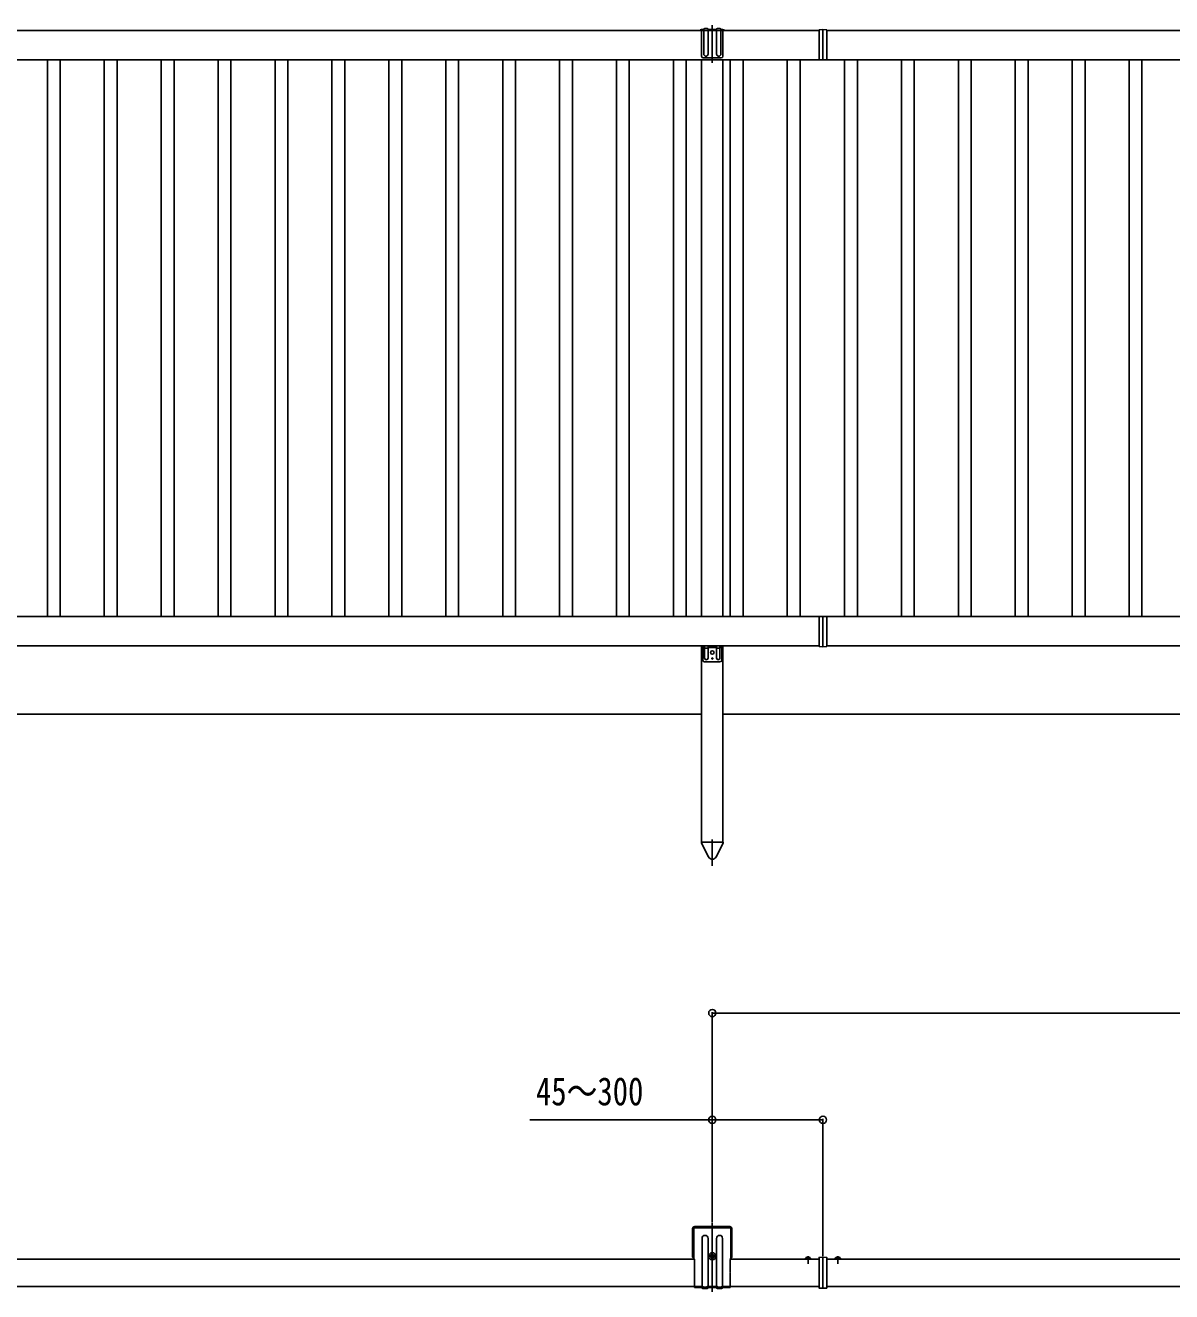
# Model space of a CAD drawing. Units: millimetres, scale not verified. Extents: x -4205 to 4205, y -2970 to 2970.
# Drawn here: x -400 to 941, y 164 to 1646 of the extents above; entities that cross this region are included whole.
import ezdxf
from ezdxf.enums import TextEntityAlignment as Align

# ---------------------------------------------------------------- set-up
doc = ezdxf.new("R2010")
doc.units = ezdxf.units.MM
doc.header["$LTSCALE"] = 12
doc.layers.add('0-3_YKK_A1', color=4, linetype='Continuous')
doc.layers.add('0-4_YKK_D', color=6, linetype='Continuous')
doc.styles.add('ＭＳ ゴシック', font='')
doc.styles.get('ＭＳ ゴシック').set_extended_font_data('MS Gothic')

msp = doc.modelspace()

# ---------------------------------------------------------------- linework, layer by layer
at = {"layer": '0-3_YKK_A1'}
for p, q in [((403.52, 1602.42), (403.52, 1646.2)), ((-1460.98, 1640), (528.52, 1640)), ((393.52, 1641.5), (391.02, 1641.5)), ((391.02, 1641.5), (391.02, 1610)), ((393.52, 1612.49), (393.52, 1641.5)), ((394.52, 1642.5), (397.52, 1642.5)), ((408.52, 1641.5), (398.52, 1641.5)), ((398.52, 1641.5), (398.52, 1612.49)), ((408.52, 1612.49), (408.52, 1641.5)), ((412.52, 1642.5), (409.52, 1642.5)), ((416.02, 1641.5), (413.52, 1641.5)), ((413.52, 1641.5), (413.52, 1612.49)), ((416.02, 1641.5), (416.02, 1610)), ((528.52, 1639.93), (528.52, 1640.73)), ((528.52, 1606.7), (528.52, 1639.93)), ((528.71, 1640.93), (533.02, 1641.2)), ((533.02, 1641.2), (533.02, 1640.2)), ((537.33, 1640.93), (533.02, 1641.2)), ((533.02, 1606.7), (533.02, 1640.2)), ((537.52, 1639.93), (537.52, 1640.73)), ((537.52, 1640), (2527.02, 1640)), ((537.52, 1606.7), (537.52, 1639.93)), ((-1460.98, 1606), (528.52, 1606)), ((-374.58, 1606), (-374.58, 954)), ((-374.58, 1606), (-359.58, 1606)), ((-359.58, 1606), (-359.58, 954)), ((-307.98, 1606), (-307.98, 954)), ((-307.98, 1606), (-292.98, 1606)), ((-292.98, 1606), (-292.98, 954)), ((-241.38, 1606), (-241.38, 954)), ((-241.38, 1606), (-226.38, 1606)), ((-226.38, 1606), (-226.38, 954)), ((-174.78, 1606), (-174.78, 954)), ((-174.78, 1606), (-159.78, 1606)), ((-159.78, 1606), (-159.78, 954)), ((-108.18, 1606), (-108.18, 954)), ((-108.18, 1606), (-93.18, 1606)), ((-93.18, 1606), (-93.18, 954)), ((-41.58, 1606), (-41.58, 954)), ((-41.58, 1606), (-26.58, 1606)), ((-26.58, 1606), (-26.58, 954)), ((25.02, 1606), (25.02, 954)), ((25.02, 1606), (40.02, 1606)), ((40.02, 1606), (40.02, 954)), ((91.62, 1606), (91.62, 954)), ((91.62, 1606), (106.62, 1606)), ((106.62, 1606), (106.62, 954)), ((158.22, 1606), (158.22, 954)), ((158.22, 1606), (173.22, 1606)), ((173.22, 1606), (173.22, 954)), ((224.82, 1606), (224.82, 954)), ((224.82, 1606), (239.82, 1606)), ((239.82, 1606), (239.82, 954)), ((291.42, 1606), (291.42, 954)), ((291.42, 1606), (306.42, 1606)), ((306.42, 1606), (306.42, 954)), ((358.02, 1606), (358.02, 954)), ((358.02, 1606), (373.02, 1606)), ((373.02, 1606), (373.02, 954)), ((391.02, 954), (391.02, 1606)), ((393.02, 1608), (414.02, 1608)), ((416.02, 954), (416.02, 1606)), ((424.62, 1606), (424.62, 954)), ((424.62, 1606), (439.62, 1606)), ((439.62, 1606), (439.62, 954)), ((491.22, 1606), (491.22, 954)), ((491.22, 1606), (506.22, 1606)), ((506.22, 1606), (506.22, 954)), ((528.52, 1605.9), (528.52, 1606.7)), ((533.02, 1605.7), (529.08, 1605.7)), ((533.02, 1606.7), (533.02, 1605.7)), ((533.02, 1605.7), (536.96, 1605.7)), ((537.52, 1605.9), (537.52, 1606.7)), ((537.52, 1606), (2527.02, 1606)), ((558.32, 1606), (558.32, 954)), ((558.32, 1606), (573.32, 1606)), ((573.32, 1606), (573.32, 954)), ((624.92, 1606), (624.92, 954)), ((624.92, 1606), (639.92, 1606)), ((639.92, 1606), (639.92, 954)), ((691.52, 1606), (691.52, 954)), ((691.52, 1606), (706.52, 1606)), ((706.52, 1606), (706.52, 954)), ((758.12, 1606), (758.12, 954)), ((758.12, 1606), (773.12, 1606)), ((773.12, 1606), (773.12, 954)), ((824.72, 1606), (824.72, 954)), ((824.72, 1606), (839.72, 1606)), ((839.72, 1606), (839.72, 954)), ((891.32, 1606), (891.32, 954)), ((891.32, 1606), (906.32, 1606)), ((906.32, 1606), (906.32, 954)), ((-1460.98, 954), (528.52, 954)), ((-374.58, 954), (-359.58, 954)), ((-307.98, 954), (-292.98, 954)), ((-241.38, 954), (-226.38, 954)), ((-174.78, 954), (-159.78, 954)), ((-108.18, 954), (-93.18, 954)), ((-41.58, 954), (-26.58, 954)), ((25.02, 954), (40.02, 954)), ((91.62, 954), (106.62, 954)), ((158.22, 954), (173.22, 954)), ((224.82, 954), (239.82, 954)), ((291.42, 954), (306.42, 954)), ((358.02, 954), (373.02, 954)), ((424.62, 954), (439.62, 954)), ((491.22, 954), (506.22, 954)), ((528.52, 954.09), (528.52, 953.3)), ((528.52, 953.3), (528.52, 920.06)), ((533.02, 954.3), (529.08, 954.3)), ((533.02, 954.3), (536.96, 954.3)), ((533.02, 953.3), (533.02, 954.3)), ((533.02, 953.3), (533.02, 919.79)), ((537.52, 954.09), (537.52, 953.3)), ((537.52, 954), (2527.02, 954)), ((537.52, 953.3), (537.52, 920.06)), ((558.32, 954), (573.32, 954)), ((624.92, 954), (639.92, 954)), ((691.52, 954), (706.52, 954)), ((758.12, 954), (773.12, 954)), ((824.72, 954), (839.72, 954)), ((891.32, 954), (906.32, 954)), ((528.52, 920), (-1460.98, 920)), ((391.02, 690), (391.02, 920)), ((392.52, 920), (392.52, 903)), ((394.52, 905.5), (394.52, 920)), ((398.52, 920), (398.52, 905.5)), ((408.52, 905.5), (408.52, 920)), ((412.52, 920), (412.52, 905.5)), ((414.52, 903), (414.52, 920)), ((416.02, 690), (416.02, 920)), ((528.52, 920.06), (528.52, 919.26)), ((533.02, 918.8), (533.02, 919.79)), ((537.52, 920.06), (537.52, 919.26)), ((2527.02, 920), (537.52, 920)), ((392.52, 917.8), (394.52, 917.8)), ((395.52, 916.93), (397.52, 916.93)), ((398.52, 917.8), (408.52, 917.8)), ((411.52, 916.93), (409.52, 916.93)), ((412.52, 917.8), (414.52, 917.8)), ((528.71, 919.06), (533.02, 918.8)), ((537.33, 919.06), (533.02, 918.8)), ((394.52, 901), (412.52, 901)), ((391.02, 840), (-1324.98, 840)), ((2391.02, 840), (416.02, 840)), ((399.06, 672.74), (390.82, 689)), ((416.02, 690), (391.02, 690)), ((403.52, 662.35), (403.52, 693.31)), ((407.98, 672.74), (416.22, 689)), ((416.22, 689), (416.22, 690)), ((380.52, 237.5), (380.52, 204)), ((382.02, 237.5), (382.02, 202.5)), ((424.02, 240), (383.02, 240)), ((424.02, 238.5), (383.02, 238.5)), ((403.52, 163.8), (403.52, 244.7)), ((425.02, 202.5), (425.02, 237.5)), ((426.52, 204), (426.52, 237.5)), ((391.52, 168.5), (391.52, 226.2)), ((398.52, 226.2), (398.52, 168.5)), ((408.52, 168.5), (408.52, 226.2)), ((415.52, 226.2), (415.52, 168.5)), ((403.52, 200.95), (403.52, 209.45)), ((382.52, 202), (-575.48, 202)), ((382.52, 202), (380.52, 204)), ((382.52, 202), (382.52, 201.71)), ((382.52, 200.29), (382.52, 186.71)), ((399.27, 205.2), (407.77, 205.2)), ((407.77, 205.2), (399.27, 205.2)), ((402.27, 204.79), (401.44, 204.79)), ((404.76, 205.62), (405.59, 205.62)), ((426.52, 204), (424.52, 202)), ((424.52, 202), (528.52, 202)), ((424.52, 202), (424.52, 201.71)), ((424.52, 200.29), (424.52, 186.71)), ((511.92, 202), (519.12, 202)), ((513.47, 203.97), (514.37, 202.15)), ((515.52, 201.54), (514.37, 202.15)), ((515.52, 205.5), (515.52, 196.35)), ((515.52, 201.54), (516.66, 202.15)), ((517.57, 203.97), (516.66, 202.15)), ((528.52, 203.79), (528.52, 202.99)), ((533.02, 204.25), (528.71, 203.99)), ((533.02, 203.25), (533.02, 168.75)), ((1382.52, 202), (537.52, 202)), ((546.92, 202), (554.12, 202)), ((548.47, 203.97), (549.37, 202.15)), ((550.52, 201.54), (549.37, 202.15)), ((550.52, 205.5), (550.52, 196.35)), ((550.52, 201.54), (551.66, 202.15)), ((552.57, 203.97), (551.66, 202.15)), ((382.52, 185.29), (382.52, 168.5)), ((424.52, 185.29), (424.52, 168.5)), ((382.52, 170), (-575.48, 170)), ((382.52, 170), (392.52, 170)), ((382.52, 168.5), (391.52, 168.5)), ((397.52, 167.5), (392.52, 167.5)), ((396.52, 169), (393.52, 169)), ((397.52, 170), (409.52, 170)), ((398.52, 168.5), (408.52, 168.5)), ((409.52, 167.5), (414.52, 167.5)), ((410.52, 169), (413.52, 169)), ((414.52, 170), (424.52, 170)), ((415.52, 168.5), (424.52, 168.5)), ((424.52, 170), (528.52, 170)), ((528.71, 168.01), (533.02, 167.75)), ((533.02, 167.75), (533.02, 168.75)), ((537.33, 168.01), (533.02, 167.75)), ((537.52, 170), (1382.52, 170)), ((537.52, 169.01), (537.52, 168.21))]:
    msp.add_line(p, q, dxfattribs=at)
for points in [[(416.22, 690), (390.82, 690), (390.82, 689)], [(401.44, 204.79), (401.44, 205.62), (402.27, 205.62)], [(403.1, 206.45), (403.1, 207.28), (403.93, 207.28), (403.93, 206.45)], [(403.93, 203.96), (403.93, 203.13), (403.1, 203.13), (403.1, 203.96)], [(405.59, 205.62), (405.59, 204.79), (404.76, 204.79)], [(528.52, 202.99), (528.52, 169.01), (528.52, 168.21)], [(533.02, 203.25), (533.02, 204.25), (537.33, 203.99)], [(537.52, 203.79), (537.52, 202.99), (537.52, 169.01)]]:
    msp.add_lwpolyline(points, dxfattribs=at)
for centre, radius in [((403.52, 912), 2.1), ((403.52, 905), 0.65), ((403.52, 205.2), 4.25), ((403.52, 205.2), 2.25)]:
    msp.add_circle(centre, radius, dxfattribs=at)
for centre, radius, start, end in [((391.02, 1639.5), 2, 90, 165.65639), ((394.52, 1641.5), 1, 90, 180), ((397.52, 1641.5), 1, 0, 90), ((409.52, 1641.5), 1, 90, 180), ((412.52, 1641.5), 1, 0, 90), ((416.02, 1639.5), 2, 14.34361, 90), ((528.72, 1640.73), 0.2, 93.5, 180), ((537.32, 1640.73), 0.2, 0, 86.5), ((393.02, 1610), 2, 180, 270), ((396.02, 1612.49), 2.5, 180, 0), ((411.02, 1612.49), 2.5, 180, 0), ((414.02, 1610), 2, 270, 0), ((528.72, 1605.9), 0.202, 179.93968, 269.38321), ((537.32, 1605.9), 0.202, 270.61679, 0.06032), ((528.72, 954.09), 0.202, 90.61679, 180.06032), ((537.32, 954.09), 0.202, 359.93968, 89.38321), ((528.72, 919.26), 0.2, 180, 266.5), ((537.32, 919.26), 0.2, 273.5, 0), ((395.52, 917.93), 1, 180, 270), ((396.52, 905.5), 2, 180, 0), ((397.52, 917.93), 1, 270, 0), ((409.52, 917.93), 1, 180, 270), ((410.52, 905.5), 2, 180, 0), ((411.52, 917.93), 1, 270, 0), ((394.52, 903), 2, 180, 270), ((412.52, 903), 2, 270, 0), ((403.52, 675), 5, 206.87405, 333.12595), ((383.02, 237.5), 2.5, 90, 180), ((383.02, 237.5), 1, 90, 180), ((424.02, 237.5), 2.5, 0, 90), ((424.02, 237.5), 1, 0, 90), ((395.02, 226.2), 3.5, 0, 180), ((412.02, 226.2), 3.5, 0, 180), ((381.82, 201), 1, 314.427, 45.573), ((402.27, 206.45), 0.83, 270, 0), ((402.27, 203.96), 0.83, 0, 90), ((404.76, 206.45), 0.83, 180, 270), ((404.76, 203.96), 0.83, 90, 180), ((425.22, 201), 1, 134.427, 225.573), ((511.92, 202.15), 0.154, 152.71904, 270), ((515.52, 200.3), 4.2, 27.28096, 152.71904), ((519.12, 202.15), 0.154, 270, 27.28096), ((528.72, 203.79), 0.2, 93.5, 180), ((537.32, 203.79), 0.2, 0, 86.5), ((546.92, 202.15), 0.154, 152.71904, 270), ((550.52, 200.3), 4.2, 27.28096, 152.71904), ((554.12, 202.15), 0.154, 270, 27.28096), ((381.82, 186), 1, 314.427, 45.573), ((425.22, 186), 1, 134.427, 225.573), ((392.52, 168.5), 1, 180, 270), ((393.52, 170), 1, 180, 270), ((396.52, 170), 1, 270, 0), ((397.52, 168.5), 1, 270, 0), ((409.52, 168.5), 1, 180, 270), ((410.52, 170), 1, 180, 270), ((413.52, 170), 1, 270, 0), ((414.52, 168.5), 1, 270, 0), ((528.72, 168.21), 0.2, 180, 266.5), ((537.32, 168.21), 0.2, 273.5, 0)]:
    msp.add_arc(centre, radius, start, end, dxfattribs=at)
for centre, start_param, end_param in [((529.08, 1606.7), 4.6587856, 4.712389), ((536.96, 1606.7), 4.712389, 4.7659923), ((529.08, 953.3), 1.5707963, 1.6243997), ((536.96, 953.3), 1.517193, 1.5707963)]:
    msp.add_ellipse(centre, major_axis=(6.74, 0), ratio=0.148374, start_param=start_param, end_param=end_param, dxfattribs=at)
at = {"layer": '0-4_YKK_D'}
for p, q in [((403.52, 245.7), (403.52, 491)), ((403.52, 490), (2403.52, 490)), ((403.52, 245.7), (403.52, 366)), ((533.02, 205.25), (533.02, 366))]:
    msp.add_line(p, q, dxfattribs=at)
msp.add_lwpolyline([(533.02, 365), (403.52, 365), (190.12, 365)], dxfattribs=at)
for centre in [(403.52, 490), (403.52, 365), (533.02, 365)]:
    msp.add_circle(centre, 4.25, dxfattribs=at)

# ---------------------------------------------------------------- texts
at = {"layer": '0-4_YKK_D', "style": 'ＭＳ ゴシック', "width": 0.8}
msp.add_text('45～300', height=32.99, dxfattribs=at).set_placement((197.12, 372), align=Align.BOTTOM_LEFT)

doc.saveas('drawing.dxf')
